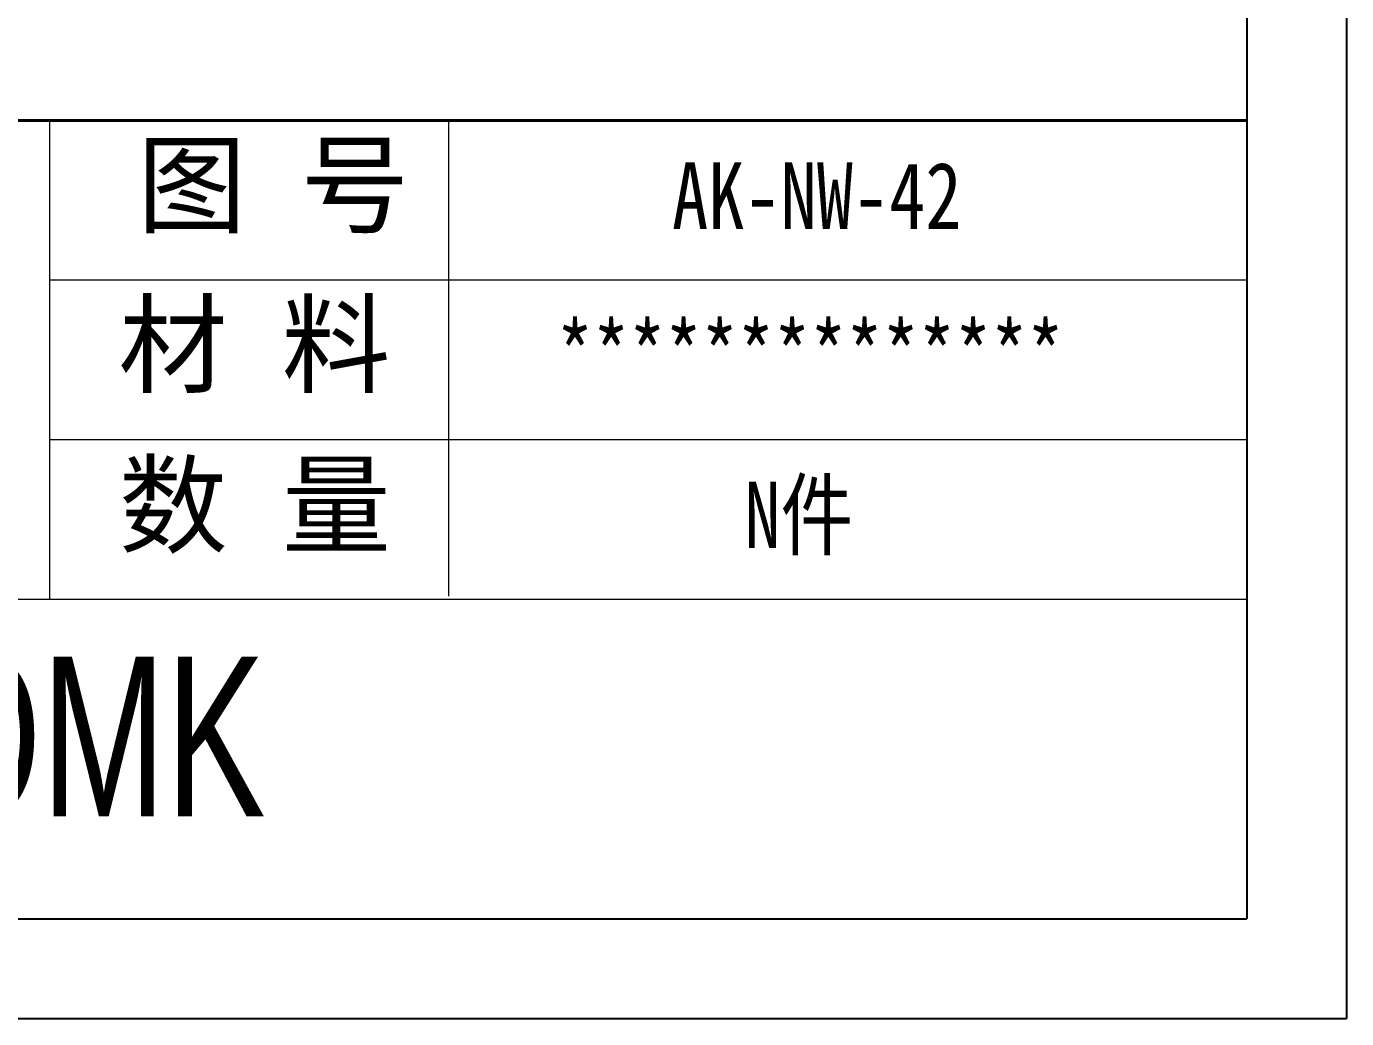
# Model space of a CAD drawing. Header units: inches. Extents: x 725 to 5279, y 573 to 1304.
# Drawn here: x 1528.7 to 1759.2, y 573 to 746.1 of the extents above; entities that cross this region are included whole.
import ezdxf

# ---------------------------------------------------------------- set-up
doc = ezdxf.new("R2010")
doc.units = ezdxf.units.IN
doc.layers.add('文字', color=81, linetype='Continuous')
doc.layers.add('粗实线', color=7, linetype='Continuous', lineweight=30)
doc.layers.add('细实线', color=3, linetype='Continuous', lineweight=9)
doc.styles.get("Standard").update_dxf_attribs({"font": 'txt', "bigfont": 'gbcbig.shx'})
doc.styles.add('宋体', font='', dxfattribs={"width": 0.8, "height": 3.5})
doc.styles.add('长仿宋', font='', dxfattribs={"width": 0.7, "height": 4})
doc.styles.get('宋体').set_extended_font_data('SimSun')
doc.styles.get('长仿宋').set_extended_font_data('SimSun')

msp = doc.modelspace()

# ---------------------------------------------------------------- linework, layer by layer
for p, q in [((1759.162, 1304.356), (1759.162, 572.957)), ((1741.748, 1286.941), (1741.748, 590.371)), ((751.522, 590.371), (1741.748, 590.371)), ((724.755, 572.957), (1759.162, 572.957))]:
    msp.add_line(p, q)
at = {"layer": '粗实线', "color": 7, "lineweight": 40}
msp.add_line((1741.748, 729.685), (1323.806, 729.685), dxfattribs=at)
at = {"layer": '细实线', "color": 7}
for p, q in [((1532.777, 729.685), (1532.777, 646.097)), ((1602.434, 729.685), (1602.434, 646.683)), ((1741.748, 701.822), (1532.777, 701.822)), ((1741.748, 673.959), (1532.777, 673.959)), ((1741.748, 646.097), (1114.835, 646.097))]:
    msp.add_line(p, q, dxfattribs=at)

# ---------------------------------------------------------------- texts
at = {"layer": '文字', "color": 0, "char_height": 10.44856, "width": 120.79703, "attachment_point": 1, "style": '宋体'}
for s, insert in [('{\\H1.111x;AK-NW-42}', (1641.419, 722.407)), ('{\\H1.111x;**************}', (1621.32, 694.544)), ('{\\H1.111x;N件}', (1654.057, 666.681))]:
    msp.add_mtext(s, dxfattribs=dict(at, insert=insert))
at = {"layer": '粗实线', "insert": (1477.73, 636.12), "char_height": 27.86281, "width": 312.45388, "attachment_point": 1, "style": '长仿宋'}
msp.add_mtext('{\\fSTXinwei|b0|i0|c134|p2;SZOMK}', dxfattribs=at)
at = {"layer": '细实线', "color": 7, "char_height": 13.93141, "attachment_point": 1}
for s, insert, width in [('{\\fSimSun|b0|i0|c134|p54;图 号}', (1548.096, 725.455), 69.65703), ('{\\fSimSun|b0|i0|c134|p54;材 料   }', (1544.794, 697.593), 69.65703), ('{\\fSimSun|b0|i0|c134|p54;数 量}', (1544.861, 669.592), 62.94385)]:
    msp.add_mtext(s, dxfattribs=dict(at, insert=insert, width=width))

doc.saveas('drawing.dxf')
